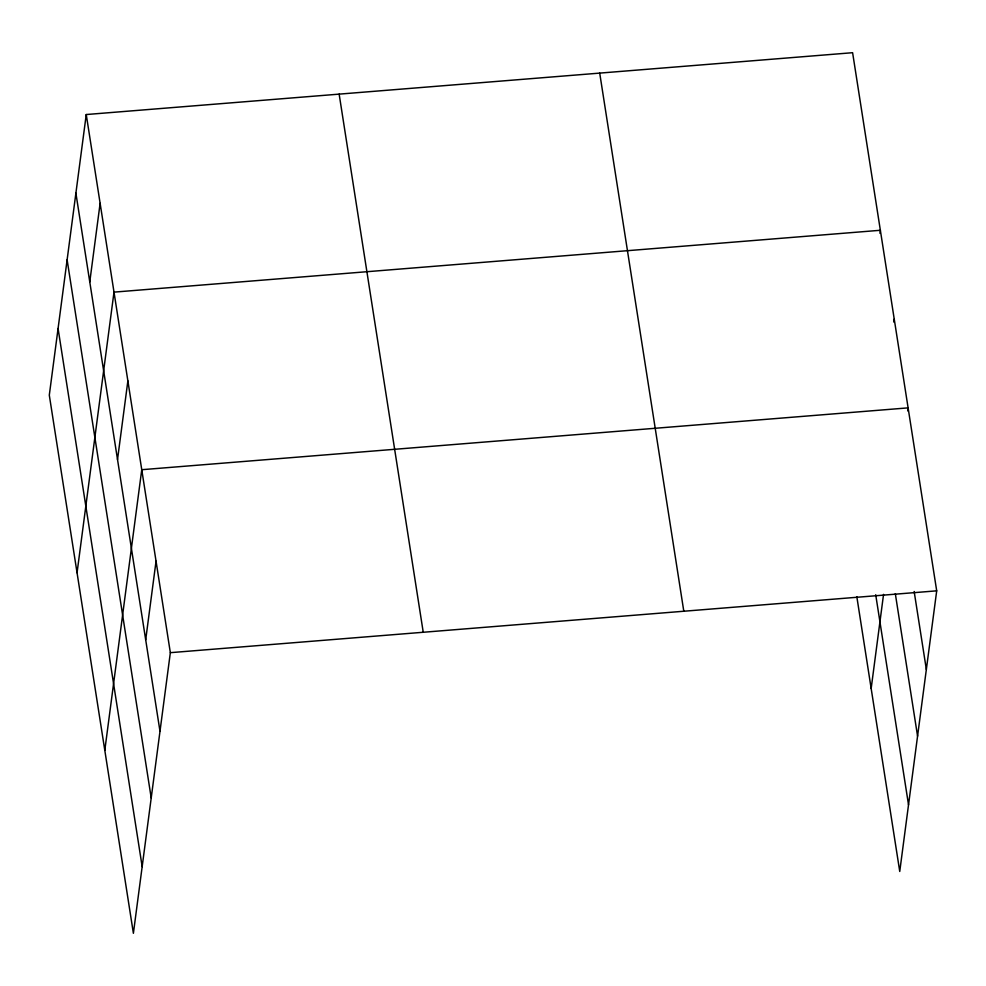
<?xml version="1.0" encoding="UTF-8"?>
<svg xmlns="http://www.w3.org/2000/svg" width="986" height="986" viewBox="0 0 986 986"><rect width="100%" height="100%" fill="white"/><g stroke="black" fill="none" stroke-linecap="round" stroke-linejoin="round"><path stroke-width="1.48" d="M86.25 114.536L49.3 395.164L133.393 933.298L170.344 652.67L86.25 114.536L852.607 52.702L936.7 590.836L899.75 871.464L856.822 596.69M89.763 281.971L100.116 203.326M77.056 572.755L113.994 292.127L880.362 230.28L879.956 233.312M117.519 459.55L127.872 380.916M104.799 750.334L141.75 469.706L908.106 407.871L907.712 410.891M145.694 639.828L156.047 561.194M893.834 322.102L894.228 319.082M871.168 688.499L883.555 594.373M170.344 652.67L936.7 590.836M914.158 591.489L926.347 669.469M895.313 593.658L917.572 736.135M875.704 594.755L908.525 804.81M599.71 73.112L683.803 611.246M339.147 94.126L423.24 632.272M75.897 193.17L159.991 731.316M67.122 259.836L151.215 797.97M58.075 328.511L142.169 866.645"/></g></svg>
